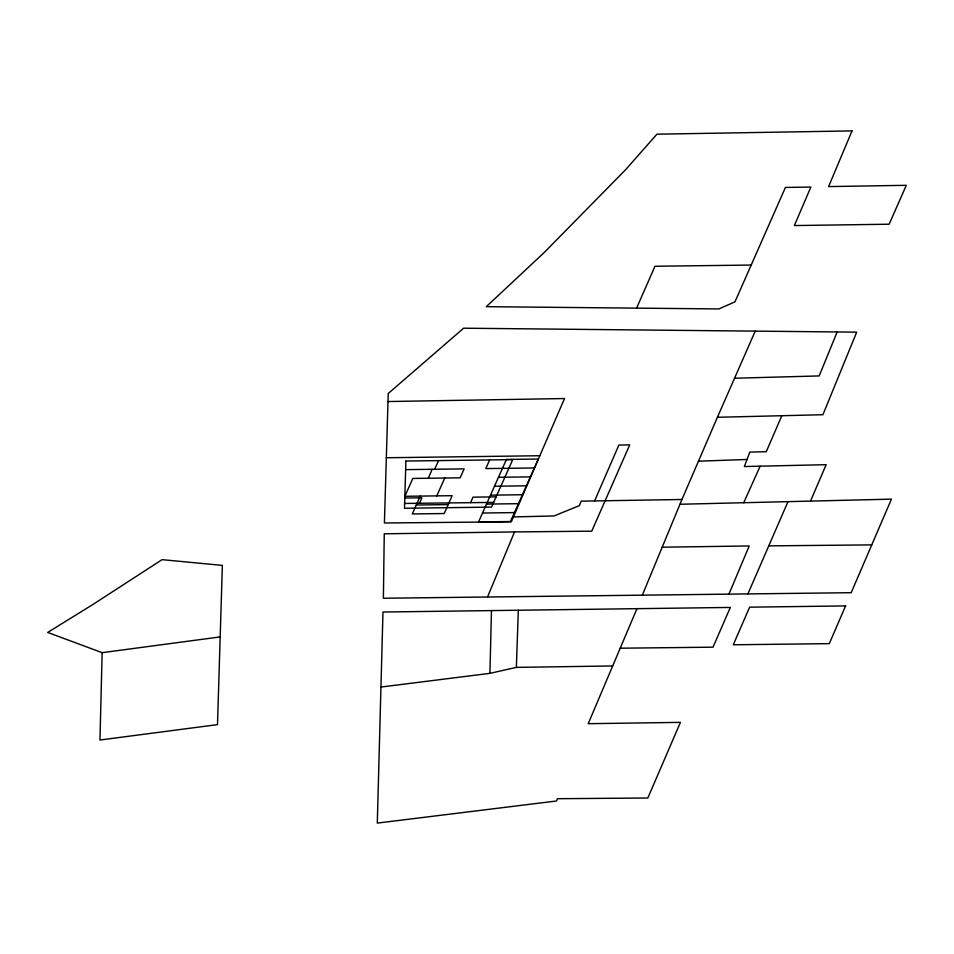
<?xml version="1.0" encoding="UTF-8"?>
<svg xmlns="http://www.w3.org/2000/svg" width="954" height="954" viewBox="0 0 954 954"><rect width="100%" height="100%" fill="white"/><g stroke="black" fill="none" stroke-linecap="round" stroke-linejoin="round"><path stroke-width="1.43" d="M380.956 687.035L489.927 673.357L491.465 610.596M102.15 652.679L99.955 740.03L217.5 724.623L222.365 565.4L162.085 559.652L92.144 604.967L47.7 632.442L102.15 652.679L220.052 636.926M387.992 401.539L384.414 522.983L511.344 521.79L564.506 398.533L387.992 401.539L388.23 393.501L463.632 328.2L856.692 332.147L822.908 414.728L717.42 417.28L681.955 499.479L642.316 595.165M489.927 673.357L516.364 667.383L518.32 610.238M781.827 415.717L766.253 451.707L749.808 452.089L744.37 466.53L826.164 464.681L810.495 501.1M837.171 331.956L819.188 375.924L734.556 378.237M487.518 597.001L514.54 531.927L591.742 531.175L629.735 444.874L618.86 445.089L594.581 500.933M514.54 531.927L384.259 533.811L383.389 598.241L728.939 594.139L749.2 545.962L662.183 547.202M636.95 608.676L588.224 723.692L680.429 722.369L647.826 798.009L557.47 798.701L556.54 800.99L377.295 823.099L382.971 612.027L730.335 607.436L713.02 647.17L620.183 648.207M679.975 504.261L891.43 499.145L851.195 592.696L728.939 594.139M747.888 593.913L787.98 501.649M636.604 308.13L654.969 266.249L751.203 265.057M717.42 417.28L755.222 331.133M420.261 496.092L412.295 513.944L444.218 513.526L452.184 495.675L404.866 496.295L412.832 478.443L460.162 477.811L464.145 468.879L405.641 469.642M428.239 478.24L432.222 469.308M419.51 503.271L421.942 497.821L404.806 498.048M434.702 469.249L438.554 460.615M436.789 495.877L444.755 478.014M470.56 502.675L473.017 497.153L496.116 496.843M489.64 459.935L485.777 468.581L534.383 467.961M743.703 502.722L760.171 466.172M698.471 461.187L747.018 459.482M513.443 516.925L553.988 515.959L579.376 505.644L581.189 501.16L681.955 499.479M516.364 667.383L612.659 665.952M386.334 457.753L539.845 455.726M498.465 477.31L530.388 476.881M494.482 486.242L526.405 485.813M490.499 495.162L522.422 494.744M416.278 505.024L448.201 504.594M486.504 504.094L518.439 503.676M482.521 513.025L514.444 512.596M404.651 503.45L493.635 502.4M768.757 545.867L871.753 544.889M405.903 461.044L404.508 508.255L491.537 507.111L512.727 459.637L405.903 461.044M852.017 130.901L828.597 186.59L906.3 185.314L889.14 224.214L794.348 225.561L810.876 187.056L785.428 187.437L734.997 301.798L719.018 308.929L486.301 306.675L544.007 252.727L625.597 169.717L656.948 134.18L852.017 130.901M845.59 605.909L829.324 643.64L733.292 644.785L749.617 607.173L845.59 605.909M506.443 459.446L478.538 521.945L510.462 521.528L538.366 459.029L506.443 459.446"/></g></svg>
